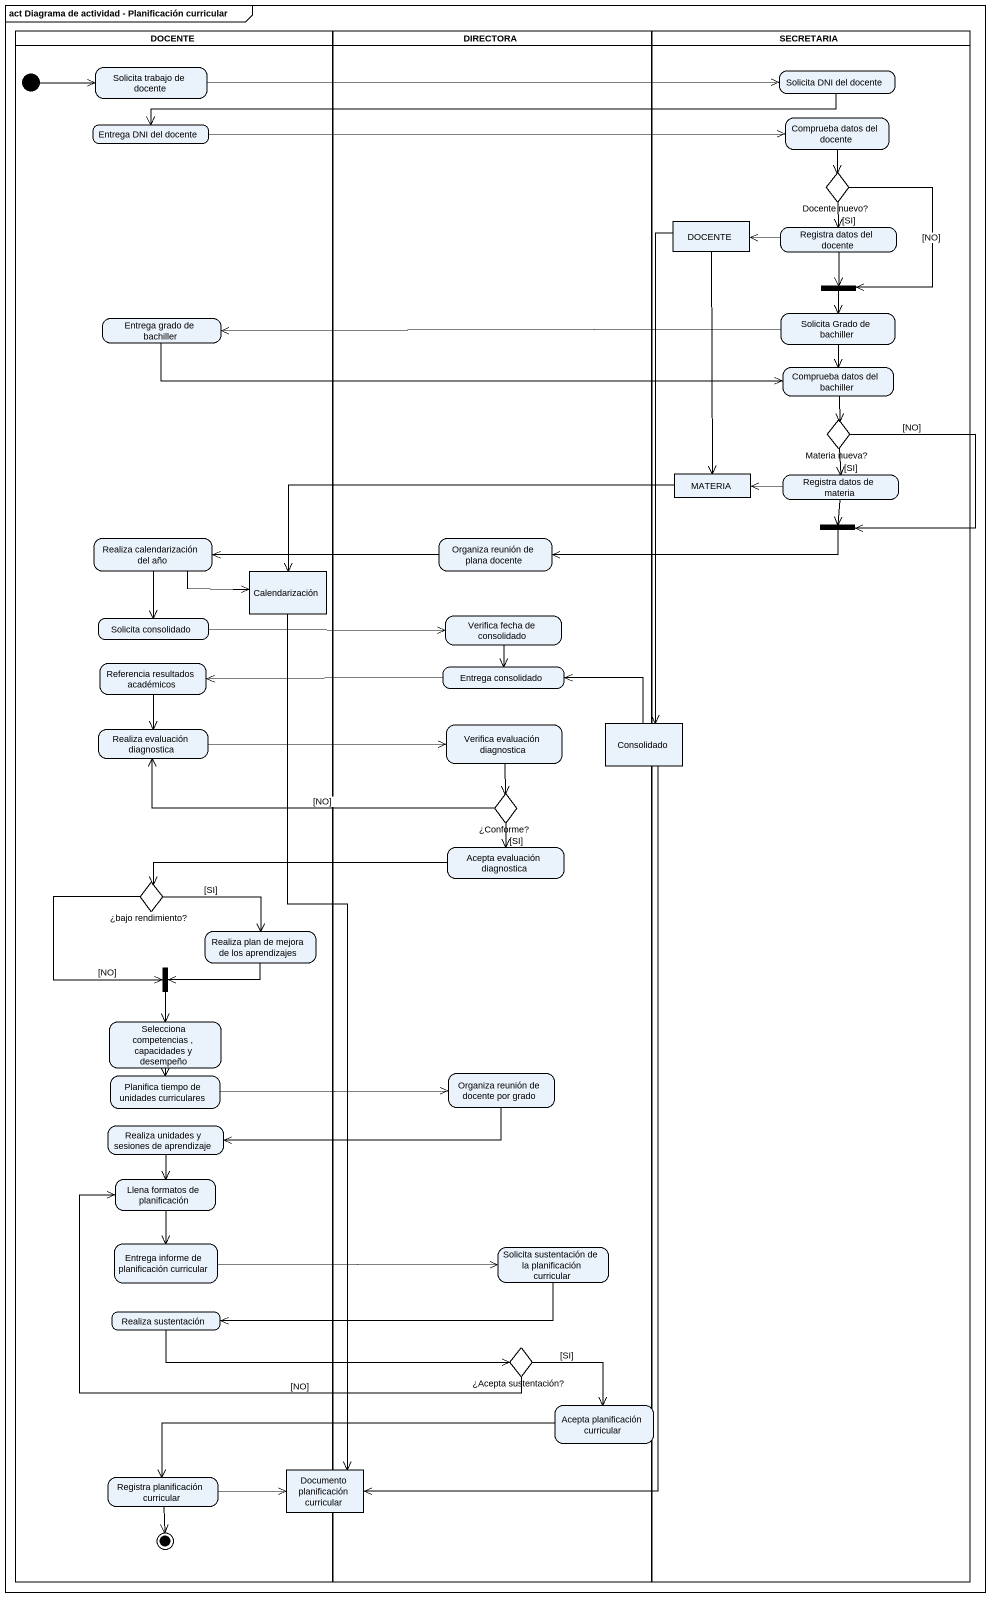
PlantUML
@startuml
mainframe act Diagrama de actividad - Planificación curricular
hide empty description
state DOCENTE <<partition>> {
  state "Solicita trabajo de docente" as Solicita_trabajo_de_docente
  state "Entrega DNI del docente" as Entrega_DNI_del_docente
  state "Entrega grado de bachiller" as Entrega_grado_de_bachiller
  state "Realiza calendarización del año" as Realiza_calendarización_del
  state Calendarización <<object>>
  state "Solicita consolidado" as Solicita_consolidado
  state "Referencia resultados académicos" as Referencia_resultados
  state "Realiza evaluación diagnostica" as Realiza_evaluación
  state "¿bajo rendimiento?" as bajo_rendimiento <<choice>>
  state "Realiza plan de mejora de los aprendizajes" as Realiza_plan_de_mejora_de
  state fork3 <<join>>
  state "Selecciona competencias , capacidades y desempeño" as Selecciona_competencias
  state "Planifica tiempo de unidades curriculares" as Planifica_tiempo_de
  state "Realiza unidades y sesiones de aprendizaje" as Realiza_unidades_y_sesiones
  state "Llena formatos de planificación" as Llena_formatos_de
  state "Entrega informe de planificación curricular" as Entrega_informe_de
  state "Realiza sustentación" as Realiza_sustentación
  state "Registra planificación curricular" as Registra_planificación
  [*] -right-> Solicita_trabajo_de_docente
  Registra_planificación --> [*]
}
state DIRECTORA <<partition>> {
  state "Organiza reunión de plana docente" as Organiza_reunión_de_plana
  state "Verifica fecha de consolidado" as Verifica_fecha_de
  state "Entrega consolidado" as Entrega_consolidado
  state "Verifica evaluación diagnostica" as Verifica_evaluación
  state "¿Conforme?" as Conforme <<choice>>
  state "Acepta evaluación diagnostica" as Acepta_evaluación
  state "Organiza reunión de docente por grado" as Organiza_reunión_de_docente
  state "Solicita sustentación de la planificación curricular" as Solicita_sustentación_de_la
  state "¿Acepta sustentación?" as Acepta_sustentación <<choice>>
  state "Acepta planificación curricular" as Acepta_planificación
}
state SECRETARIA <<partition>> {
  state "Solicita DNI del docente" as Solicita_DNI_del_docente
  state "Comprueba datos del docente" as Comprueba_datos_del_docente
  state "Docente nuevo?" as Docente_nuevo <<choice>>
  state "DOCENTE" as DOCENTE_2 <<object>>
  state "Registra datos del docente" as Registra_datos_del_docente
  state "Solicita Grado de bachiller" as Solicita_Grado_de_bachiller
  state fork1 <<join>>
  state "Comprueba datos del bachiller" as Comprueba_datos_del
  state "Materia nueva?" as Materia_nueva <<choice>>
  state MATERIA <<object>>
  state "Registra datos de materia" as Registra_datos_de_materia
  state fork2 <<join>>
}
state Consolidado <<object>>
state "Documento planificación curricular" as Documento_planificación <<object>>
Solicita_trabajo_de_docente -right-> Solicita_DNI_del_docente
Solicita_DNI_del_docente -left-> Entrega_DNI_del_docente
Entrega_DNI_del_docente -right-> Comprueba_datos_del_docente
Comprueba_datos_del_docente --> Docente_nuevo
Docente_nuevo --> Registra_datos_del_docente : [SI]
Docente_nuevo --> fork1 : [NO]
DOCENTE_2 --> MATERIA
DOCENTE_2 --> Consolidado
Registra_datos_del_docente -left-> DOCENTE_2
Registra_datos_del_docente --> fork1
Entrega_grado_de_bachiller -right-> Comprueba_datos_del
Solicita_Grado_de_bachiller -left-> Entrega_grado_de_bachiller
Solicita_Grado_de_bachiller --> Comprueba_datos_del
fork1 --> Solicita_Grado_de_bachiller
Comprueba_datos_del --> Materia_nueva
Materia_nueva --> Registra_datos_de_materia : [SI]
Materia_nueva --> fork2 : [NO]
MATERIA -left-> Calendarización
Registra_datos_de_materia -left-> MATERIA
Registra_datos_de_materia --> fork2
Realiza_calendarización_del -right-> Calendarización
Realiza_calendarización_del --> Solicita_consolidado
Organiza_reunión_de_plana -left-> Realiza_calendarización_del
fork2 -left-> Organiza_reunión_de_plana
Calendarización --> Documento_planificación
Solicita_consolidado -right-> Verifica_fecha_de
Verifica_fecha_de --> Entrega_consolidado
Referencia_resultados --> Realiza_evaluación
Entrega_consolidado -left-> Referencia_resultados
Realiza_evaluación -right-> Verifica_evaluación
Verifica_evaluación --> Conforme
Consolidado -left-> Entrega_consolidado
Consolidado --> Documento_planificación
Conforme -left-> Realiza_evaluación : [NO]
Conforme --> Acepta_evaluación : [SI]
Acepta_evaluación -left-> bajo_rendimiento
bajo_rendimiento -right-> Realiza_plan_de_mejora_de : [SI]
bajo_rendimiento --> fork3 : [NO]
Realiza_plan_de_mejora_de -left-> fork3
fork3 --> Selecciona_competencias
Selecciona_competencias --> Planifica_tiempo_de
Planifica_tiempo_de -right-> Organiza_reunión_de_docente
Organiza_reunión_de_docente -left-> Realiza_unidades_y_sesiones
Realiza_unidades_y_sesiones --> Llena_formatos_de
Llena_formatos_de --> Entrega_informe_de
Entrega_informe_de -right-> Solicita_sustentación_de_la
Solicita_sustentación_de_la -left-> Realiza_sustentación
Realiza_sustentación -right-> Acepta_sustentación
Acepta_sustentación -left-> Llena_formatos_de : [NO]
Acepta_sustentación --> Acepta_planificación : [SI]
Acepta_planificación -left-> Registra_planificación
Registra_planificación -right-> Documento_planificación
@enduml
